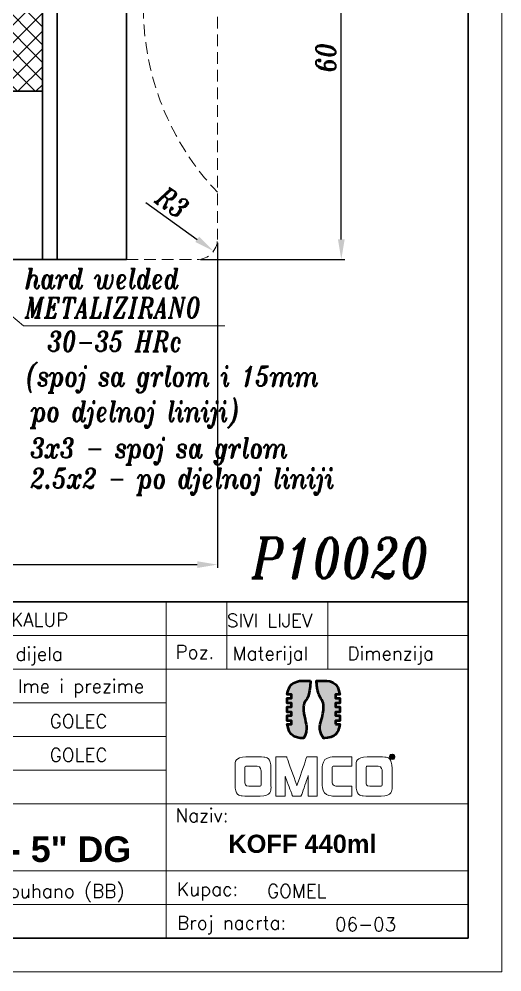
# Model space of a CAD drawing. Extents: x 459 to 1212, y 12 to 613.
# Drawn here: x 807.7 to 879.4, y 12.4 to 154 of the extents above; entities that cross this region are included whole.
import ezdxf

# ---------------------------------------------------------------- set-up
doc = ezdxf.new("R2010")
doc.units = 0
doc.header["$LTSCALE"] = 7
doc.header["$MEASUREMENT"] = 0
doc.linetypes.add('HIDDEN', pattern=[0.375, 0.25, -0.125])
doc.layers.get('0').update_dxf_attribs({"linetype": 'CONTINUOUS', "lineweight": 15})
for name, color, linetype, lineweight in [('2', 2, 'HIDDEN', 15), ('3', 3, 'CONTINUOUS', 30), ('4', 5, 'CONTINUOUS', 50), ('8', 252, 'CONTINUOUS', 15)]:
    doc.layers.add(name, color=color, linetype=linetype, lineweight=lineweight)
doc.styles.add('ITALICT', font='ITALICT.shx', dxfattribs={"width": 0.8, "height": 3})
doc.styles.add('ROMANS', font='romans.shx')
doc.styles.get("Standard").update_dxf_attribs({"font": 'isocp.shx', "height": 3})
doc.dimstyles.get("Standard").update_dxf_attribs({"dimtxt": 3, "dimasz": 3, "dimexe": 0.5, "dimexo": 0.5, "dimgap": 0.8, "dimtad": 1, "dimdsep": 46, "dimtxsty": 'ITALICT', "dimcen": 0.09, "dimazin": 2, "dimtfac": 1, "dimtmove": 0, "dimatfit": 3, "dimfxl": 1, "dimtolj": 1, "dimtzin": 0, "dimarcsym": 0})

# ---------------------------------------------------------------- blocks, each defined once
blk = doc.blocks.new('*D37')
at = {"color": 0, "lineweight": -2, "transparency": 16777216}
for p, q in [((813.85, 178.22), (856.06, 178.22)), ((855.56, 121.22), (855.56, 175.22)), ((834.66, 118.22), (856.06, 118.22))]:
    blk.add_line(p, q, dxfattribs=at)
at = {"color": 0, "transparency": 16777216}
for points in [[(855.06, 175.22), (856.06, 175.22), (855.56, 178.22)], [(855.06, 121.22), (856.06, 121.22), (855.56, 118.22)]]:
    blk.add_solid(points, dxfattribs=at)
at = {"color": 0, "transparency": 16777216, "insert": (853.26, 148.22), "char_height": 3, "attachment_point": 5, "rotation": 90, "style": 'ITALICT'}
blk.add_mtext('\\A1;60', dxfattribs=at)
blk = doc.blocks.new('*D48')
at = {"color": 0, "lineweight": -2, "transparency": 16777216}
for p, q in [((685.16, 120.72), (685.16, 72.39)), ((837.16, 120.72), (837.16, 72.39)), ((688.16, 72.89), (834.16, 72.89))]:
    blk.add_line(p, q, dxfattribs=at)
at = {"color": 0, "transparency": 16777216}
for points in [[(688.16, 73.39), (688.16, 72.39), (685.16, 72.89)], [(834.16, 73.39), (834.16, 72.39), (837.16, 72.89)]]:
    blk.add_solid(points, dxfattribs=at)
at = {"color": 0, "transparency": 16777216, "insert": (761.16, 75.19), "char_height": 3, "attachment_point": 5, "style": 'ITALICT'}
blk.add_mtext('\\A1;%%c152', dxfattribs=at)
blk = doc.blocks.new('*D68')
at = {"color": 0, "lineweight": -2, "transparency": 16777216}
blk.add_line((826.53, 126.71), (834.16, 121.22), dxfattribs=at)
at = {"color": 0, "transparency": 16777216}
blk.add_solid([(834.46, 121.63), (833.87, 120.82), (836.6, 119.47)], dxfattribs=at)
at = {"color": 0, "transparency": 16777216, "insert": (830.47, 126.71), "char_height": 3, "attachment_point": 5, "rotation": 324.2688, "style": 'ITALICT'}
blk.add_mtext('\\A1;R3', dxfattribs=at)

msp = doc.modelspace()

# ---------------------------------------------------------------- hatches: boundary and pattern name
at = {"layer": '4'}
h = msp.add_hatch(color=142, dxfattribs=at)
edge = h.paths.add_edge_path()
edge.add_spline(control_points=[(847.5353, 49.1713), (847.5353, 49.1713), (847.5353, 49.1713), (847.5353, 49.1713), (847.5353, 49.1713), (847.7579, 47.2017), (849.4978, 47.1003), (849.755, 47.1003), (849.755, 47.1003), (849.755, 47.1003), (849.948, 47.1004), (849.948, 47.1004), (849.948, 47.1004), (850.8616, 48.414), (849.9413, 50.3287), (849.9413, 51.6976), (849.9413, 51.6976), (849.9413, 52.7724), (850.8878, 53.0602), (850.9915, 55.6396), (850.9915, 55.6396), (849.8995, 55.6396), (849.8995, 55.6396), (849.8995, 55.6396), (848.0564, 55.6396), (847.6361, 54.2178), (847.5402, 53.5686)], knot_values=[0.8095238, 0.8095238, 0.8095238, 0.8095238, 0.83333333, 0.83333333, 0.83333333, 0.83343333, 0.85714286, 0.85714286, 0.85714286, 0.85724286, 0.9047619, 0.9047619, 0.9047619, 0.9048619, 0.95238095, 0.95238095, 0.95238095, 0.95248095, 1, 1, 1, 1.04761905, 1.04761905, 1.04761905, 1.04771905, 1.0952381, 1.0952381, 1.0952381, 1.0952381], degree=3, periodic=0)
edge.add_spline(control_points=[(847.5402, 53.5686), (847.5402, 53.5686), (848.1651, 53.5686), (848.1651, 53.5686)], knot_values=[0.0952381, 0.0952381, 0.0952381, 0.0952381, 0.14285714, 0.14285714, 0.14285714, 0.14285714], degree=3, periodic=0)
edge.add_spline(control_points=[(848.1651, 53.5686), (848.1651, 53.5686), (848.1651, 53.5686), (848.1651, 53.5686), (848.1651, 53.5686), (848.1651, 53.5686), (848.1651, 53.0457), (848.1651, 53.0457)], knot_values=[0.14285714, 0.14285714, 0.14285714, 0.14285714, 0.16666666, 0.16666666, 0.16666666, 0.16676666, 0.19047619, 0.19047619, 0.19047619, 0.19047619], degree=3, periodic=0)
edge.add_spline(control_points=[(848.1651, 53.0457), (848.1651, 53.0457), (848.1651, 53.0457), (848.1651, 53.0457), (848.1651, 53.0457), (848.1651, 53.0457), (847.5115, 53.0457), (847.5115, 53.0457)], knot_values=[0.19047619, 0.19047619, 0.19047619, 0.19047619, 0.21428571, 0.21428571, 0.21428571, 0.21438571, 0.23809523, 0.23809523, 0.23809523, 0.23809523], degree=3, periodic=0)
edge.add_spline(control_points=[(847.5115, 53.0457), (847.5115, 53.0457), (847.5115, 53.0457), (847.5115, 53.0457), (847.5115, 53.0457), (847.5115, 53.0457), (847.5115, 52.2772), (847.5115, 52.2772)], knot_values=[0.23809523, 0.23809523, 0.23809523, 0.23809523, 0.26190476, 0.26190476, 0.26190476, 0.26200476, 0.28571428, 0.28571428, 0.28571428, 0.28571428], degree=3, periodic=0)
edge.add_spline(control_points=[(847.5115, 52.2772), (847.5115, 52.2772), (847.5115, 52.2772), (847.5115, 52.2772), (847.5115, 52.2772), (847.5115, 52.2772), (848.1651, 52.2772), (848.1651, 52.2772)], knot_values=[0.28571428, 0.28571428, 0.28571428, 0.28571428, 0.30952381, 0.30952381, 0.30952381, 0.30962381, 0.33333333, 0.33333333, 0.33333333, 0.33333333], degree=3, periodic=0)
edge.add_spline(control_points=[(848.1651, 52.2772), (848.1651, 52.2772), (848.1651, 52.2772), (848.1651, 52.2772), (848.1651, 52.2772), (848.1651, 52.2772), (848.1651, 51.7542), (848.1651, 51.7542)], knot_values=[0.33333333, 0.33333333, 0.33333333, 0.33333333, 0.35714286, 0.35714286, 0.35714286, 0.35724286, 0.38095238, 0.38095238, 0.38095238, 0.38095238], degree=3, periodic=0)
edge.add_spline(control_points=[(848.1651, 51.7542), (848.1651, 51.7542), (848.1651, 51.7542), (848.1651, 51.7542), (848.1651, 51.7542), (848.1651, 51.7542), (847.5115, 51.7542), (847.5115, 51.7542)], knot_values=[0.38095238, 0.38095238, 0.38095238, 0.38095238, 0.4047619, 0.4047619, 0.4047619, 0.4048619, 0.42857143, 0.42857143, 0.42857143, 0.42857143], degree=3, periodic=0)
edge.add_spline(control_points=[(847.5115, 51.7542), (847.5115, 51.7542), (847.5115, 51.7542), (847.5115, 51.7542), (847.5115, 51.7542), (847.5115, 51.7542), (847.5115, 50.9857), (847.5115, 50.9857)], knot_values=[0.42857143, 0.42857143, 0.42857143, 0.42857143, 0.45238095, 0.45238095, 0.45238095, 0.45248095, 0.47619047, 0.47619047, 0.47619047, 0.47619047], degree=3, periodic=0)
edge.add_spline(control_points=[(847.5115, 50.9857), (847.5115, 50.9857), (847.5115, 50.9857), (847.5115, 50.9857), (847.5115, 50.9857), (847.5115, 50.9857), (848.1651, 50.9857), (848.1651, 50.9857)], knot_values=[0.47619047, 0.47619047, 0.47619047, 0.47619047, 0.5, 0.5, 0.5, 0.5001, 0.52380952, 0.52380952, 0.52380952, 0.52380952], degree=3, periodic=0)
edge.add_spline(control_points=[(848.1651, 50.9857), (848.1651, 50.9857), (848.1651, 50.9857), (848.1651, 50.9857), (848.1651, 50.9857), (848.1651, 50.9857), (848.1651, 50.4628), (848.1651, 50.4628)], knot_values=[0.52380952, 0.52380952, 0.52380952, 0.52380952, 0.53333333, 0.54285714, 0.55238095, 0.56190476, 0.57142857, 0.57142857, 0.57142857, 0.57142857], degree=3, periodic=0)
edge.add_spline(control_points=[(848.1651, 50.4628), (848.1651, 50.4628), (848.1651, 50.4628), (848.1651, 50.4628), (848.1651, 50.4628), (848.1651, 50.4628), (847.5115, 50.4628), (847.5115, 50.4628)], knot_values=[0.57142857, 0.57142857, 0.57142857, 0.57142857, 0.59523809, 0.59523809, 0.59523809, 0.59533809, 0.61904761, 0.61904761, 0.61904761, 0.61904761], degree=3, periodic=0)
edge.add_spline(control_points=[(847.5115, 50.4628), (847.5115, 50.4628), (847.5115, 50.4628), (847.5115, 50.4628), (847.5115, 50.4628), (847.5115, 50.4628), (847.5115, 49.6942), (847.5115, 49.6942)], knot_values=[0.61904761, 0.61904761, 0.61904761, 0.61904761, 0.64285714, 0.64285714, 0.64285714, 0.64295714, 0.66666666, 0.66666666, 0.66666666, 0.66666666], degree=3, periodic=0)
edge.add_spline(control_points=[(847.5115, 49.6942), (847.5115, 49.6942), (847.5115, 49.6942), (847.5115, 49.6942), (847.5115, 49.6942), (847.5115, 49.6942), (848.1651, 49.6942), (848.1651, 49.6942)], knot_values=[0.66666666, 0.66666666, 0.66666666, 0.66666666, 0.69047619, 0.69047619, 0.69047619, 0.69057619, 0.71428571, 0.71428571, 0.71428571, 0.71428571], degree=3, periodic=0)
edge.add_spline(control_points=[(848.1651, 49.6942), (848.1651, 49.6942), (848.1651, 49.6942), (848.1651, 49.6942), (848.1651, 49.6942), (848.1651, 49.6942), (848.1651, 49.1713), (848.1651, 49.1713)], knot_values=[0.71428571, 0.71428571, 0.71428571, 0.71428571, 0.73809524, 0.73809524, 0.73809524, 0.73819524, 0.76190476, 0.76190476, 0.76190476, 0.76190476], degree=3, periodic=0)
edge.add_spline(control_points=[(848.1651, 49.1713), (848.1651, 49.1713), (848.1651, 49.1713), (848.1651, 49.1713), (848.1651, 49.1713), (848.1651, 49.1713), (847.5353, 49.1713), (847.5353, 49.1713)], knot_values=[0.76190476, 0.76190476, 0.76190476, 0.76190476, 0.78571428, 0.78571428, 0.78571428, 0.78581428, 0.8095238, 0.8095238, 0.8095238, 0.8095238], degree=3, periodic=0)
h = msp.add_hatch(color=253, dxfattribs=at)
edge = h.paths.add_edge_path()
edge.add_spline(control_points=[(854.7028, 50.9857), (854.7028, 50.9857), (854.7028, 50.9857), (854.7028, 50.9857), (854.7028, 50.9857), (854.7028, 50.9857), (855.3565, 50.9857), (855.3565, 50.9857)], knot_values=[0.23809524, 0.23809524, 0.23809524, 0.23809524, 0.26190476, 0.26190476, 0.26190476, 0.26200476, 0.28571428, 0.28571428, 0.28571428, 0.28571428], degree=3, periodic=0)
edge.add_spline(control_points=[(855.3565, 50.9857), (855.3565, 50.9857), (855.3565, 50.9857), (855.3565, 50.9857), (855.3565, 50.9857), (855.3565, 50.9857), (855.3565, 51.7542), (855.3565, 51.7542)], knot_values=[0.28571428, 0.28571428, 0.28571428, 0.28571428, 0.30952381, 0.30952381, 0.30952381, 0.30962381, 0.33333333, 0.33333333, 0.33333333, 0.33333333], degree=3, periodic=0)
edge.add_spline(control_points=[(855.3565, 51.7542), (855.3565, 51.7542), (855.3565, 51.7542), (855.3565, 51.7542), (855.3565, 51.7542), (855.3565, 51.7542), (854.7028, 51.7542), (854.7028, 51.7542)], knot_values=[0.33333333, 0.33333333, 0.33333333, 0.33333333, 0.35714285, 0.35714285, 0.35714285, 0.35724285, 0.38095237, 0.38095237, 0.38095237, 0.38095237], degree=3, periodic=0)
edge.add_spline(control_points=[(854.7028, 51.7542), (854.7028, 51.7542), (854.7028, 51.7542), (854.7028, 51.7542), (854.7028, 51.7542), (854.7028, 51.7542), (854.7028, 52.2772), (854.7028, 52.2772)], knot_values=[0.38095237, 0.38095237, 0.38095237, 0.38095237, 0.4047619, 0.4047619, 0.4047619, 0.4048619, 0.42857143, 0.42857143, 0.42857143, 0.42857143], degree=3, periodic=0)
edge.add_spline(control_points=[(854.7028, 52.2772), (854.7028, 52.2772), (854.7028, 52.2772), (854.7028, 52.2772), (854.7028, 52.2772), (854.7028, 52.2772), (855.3565, 52.2772), (855.3565, 52.2772)], knot_values=[0.42857143, 0.42857143, 0.42857143, 0.42857143, 0.45238095, 0.45238095, 0.45238095, 0.45248095, 0.47619047, 0.47619047, 0.47619047, 0.47619047], degree=3, periodic=0)
edge.add_spline(control_points=[(855.3565, 52.2772), (855.3565, 52.2772), (855.3565, 52.2772), (855.3565, 52.2772), (855.3565, 52.2772), (855.3565, 52.2772), (855.3565, 53.0457), (855.3565, 53.0457)], knot_values=[0.47619047, 0.47619047, 0.47619047, 0.47619047, 0.5, 0.5, 0.5, 0.5001, 0.52380952, 0.52380952, 0.52380952, 0.52380952], degree=3, periodic=0)
edge.add_spline(control_points=[(855.3565, 53.0457), (855.3565, 53.0457), (855.3565, 53.0457), (855.3565, 53.0457), (855.3565, 53.0457), (855.3565, 53.0457), (854.7028, 53.0457), (854.7028, 53.0457)], knot_values=[0.52380952, 0.52380952, 0.52380952, 0.52380952, 0.54761905, 0.54761905, 0.54761905, 0.54771905, 0.57142857, 0.57142857, 0.57142857, 0.57142857], degree=3, periodic=0)
edge.add_spline(control_points=[(854.7028, 53.0457), (854.7028, 53.0457), (854.7028, 53.0457), (854.7028, 53.0457), (854.7028, 53.0457), (854.7028, 53.0457), (854.7028, 53.5686), (854.7028, 53.5686)], knot_values=[0.57142857, 0.57142857, 0.57142857, 0.57142857, 0.59523809, 0.59523809, 0.59523809, 0.59533809, 0.61904761, 0.61904761, 0.61904761, 0.61904761], degree=3, periodic=0)
edge.add_spline(control_points=[(854.7028, 53.5686), (854.7028, 53.5686), (854.7028, 53.5686), (854.7028, 53.5686), (854.7028, 53.5686), (854.7028, 53.5686), (855.3307, 53.5686), (855.3307, 53.5686)], knot_values=[0.61904761, 0.61904761, 0.61904761, 0.61904761, 0.64285714, 0.64285714, 0.64285714, 0.64295714, 0.66666666, 0.66666666, 0.66666666, 0.66666666], degree=3, periodic=0)
edge.add_spline(control_points=[(855.3307, 53.5686), (855.3307, 53.5686), (855.3307, 53.5686), (855.3307, 53.5686), (855.3307, 53.5686), (855.1008, 55.5252), (853.3695, 55.6396), (853.113, 55.6396), (853.113, 55.6396), (853.113, 55.6396), (851.8761, 55.6396), (851.8761, 55.6396)], knot_values=[0.66666666, 0.66666666, 0.66666666, 0.66666666, 0.69047619, 0.69047619, 0.69047619, 0.69057619, 0.71428571, 0.71428571, 0.71428571, 0.71438571, 0.76190476, 0.76190476, 0.76190476, 0.76190476], degree=3, periodic=0)
edge.add_spline(control_points=[(851.8761, 55.6396), (851.8761, 55.6396), (851.8761, 55.6396), (851.8761, 55.6396), (851.8761, 55.6396), (851.9799, 53.0602), (852.9268, 52.7724), (852.9268, 51.6976), (852.9268, 51.6976), (852.9268, 50.3287), (852.0064, 48.414), (852.92, 47.1003), (852.92, 47.1003), (852.92, 47.1003), (852.9827, 47.1004), (852.9827, 47.1004), (852.9827, 47.1004), (854.8258, 47.1004), (855.2375, 48.522), (855.3296, 49.1713)], knot_values=[0.76190476, 0.76190476, 0.76190476, 0.76190476, 0.78571429, 0.78571429, 0.78571429, 0.78581429, 0.80952381, 0.80952381, 0.80952381, 0.80962381, 0.85714286, 0.85714286, 0.85714286, 0.85724286, 0.9047619, 0.9047619, 0.9047619, 0.9048619, 0.95238095, 0.95238095, 0.95238095, 0.95238095], degree=3, periodic=0)
edge.add_spline(control_points=[(855.3296, 49.1713), (855.3296, 49.1713), (854.7028, 49.1713), (854.7028, 49.1713), (854.7028, 49.1713), (854.7028, 49.6942), (854.7028, 49.6942)], knot_values=[0.95238095, 0.95238095, 0.95238095, 0.95238095, 1, 1, 1, 1.04761905, 1.04761905, 1.04761905, 1.04761905], degree=3, periodic=0)
edge.add_spline(control_points=[(854.7028, 49.6942), (854.7028, 49.6942), (854.7028, 49.6942), (854.7028, 49.6942), (854.7028, 49.6942), (854.7028, 49.6942), (855.3565, 49.6942), (855.3565, 49.6942)], knot_values=[0.04761905, 0.04761905, 0.04761905, 0.04761905, 0.07142857, 0.07142857, 0.07142857, 0.07152857, 0.09523809, 0.09523809, 0.09523809, 0.09523809], degree=3, periodic=0)
edge.add_spline(control_points=[(855.3565, 49.6942), (855.3565, 49.6942), (855.3565, 49.6942), (855.3565, 49.6942), (855.3565, 49.6942), (855.3565, 49.6942), (855.3565, 50.4628), (855.3565, 50.4628)], knot_values=[0.09523809, 0.09523809, 0.09523809, 0.09523809, 0.11904762, 0.11904762, 0.11904762, 0.11914762, 0.14285714, 0.14285714, 0.14285714, 0.14285714], degree=3, periodic=0)
edge.add_spline(control_points=[(855.3565, 50.4628), (855.3565, 50.4628), (855.3565, 50.4628), (855.3565, 50.4628), (855.3565, 50.4628), (855.3565, 50.4628), (854.7028, 50.4628), (854.7028, 50.4628)], knot_values=[0.14285714, 0.14285714, 0.14285714, 0.14285714, 0.16666666, 0.16666666, 0.16666666, 0.16676666, 0.19047619, 0.19047619, 0.19047619, 0.19047619], degree=3, periodic=0)
edge.add_spline(control_points=[(854.7028, 50.4628), (854.7028, 50.4628), (854.7028, 50.4628), (854.7028, 50.4628), (854.7028, 50.4628), (854.7028, 50.4628), (854.7028, 50.9857), (854.7028, 50.9857)], knot_values=[0.19047619, 0.19047619, 0.19047619, 0.19047619, 0.21428571, 0.21428571, 0.21428571, 0.21438571, 0.23809524, 0.23809524, 0.23809524, 0.23809524], degree=3, periodic=0)
at = {"layer": '8'}
h = msp.add_hatch(dxfattribs=at)
h.set_pattern_fill('ANSI37', color=256, scale=15)
h.set_pattern_definition([(45, (-953.198, 0), (-1.3258252, 1.3258252), []), (135, (-953.198, 0), (-1.3258252, -1.3258252), [])])
h.paths.add_polyline_path([(731.7655, 204.4484), (731.1655, 246.1484, 0.01327085), (730.7991, 255.0952), (711.1642, 269.0648), (711.1642, 196.6787), (731.9859, 196.6787, -0.00698685)])
h.paths.add_polyline_path([(732.435, 188.7527, -0.00713602), (731.9859, 196.6787), (711.1642, 196.6787), (711.1642, 192.9876), (722.2071, 188.7527)])
h.paths.add_polyline_path([(732.7544, 184.6787, -0.00002719), (732.7518, 184.7089), (722.2071, 188.7527), (711.1642, 188.7527), (711.1642, 184.6787)])
h.paths.add_polyline_path([(733.5487, 176.7527, -0.00716028), (732.7544, 184.6787), (711.1642, 184.6787), (711.1642, 181.1079), (711.1642, 176.7527)])
h.paths.add_polyline_path([(725.4562, 143.221, 0.43585104), (735.4294, 153.9534), (734.1965, 170.7422, 0.0125848), (733.86, 174.1481, -0.00235781), (733.5487, 176.7527), (711.1642, 176.7527), (711.1642, 143.221)])
h.paths.add_polyline_path([(811.1642, 176.7527), (788.7797, 176.7527, -0.00235781), (788.4685, 174.1481, 0.0125848), (788.132, 170.7422), (786.8991, 153.9534, 0.43585104), (796.8722, 143.221), (811.1642, 143.221)])
h.paths.add_polyline_path([(811.1642, 181.1079), (811.1642, 184.6787), (789.5741, 184.6787, -0.00716028), (788.7797, 176.7527), (811.1642, 176.7527)])
h.paths.add_polyline_path([(811.1642, 188.7527), (789.8934, 188.7527, -0.00367315), (789.5741, 184.6787), (811.1642, 184.6787)])
h.paths.add_polyline_path([(811.1642, 196.6787), (790.3426, 196.6787, -0.00713602), (789.8934, 188.7527), (811.1642, 188.7527)])
h.paths.add_polyline_path([(811.1642, 196.6787), (811.1642, 236.0602), (811.1642, 266.9342), (811.1642, 306.821), (804.0709, 306.821, 0.3501258), (794.3199, 299.0389, 0.03546972), (792.5642, 274.321, -0.02316905), (791.8693, 259.3316, 0.01957053), (791.163, 246.1484), (790.563, 204.4484, -0.00698685), (790.3426, 196.6787)])
h.paths.add_polyline_path([(711.1642, 192.9876), (711.1642, 188.7527), (722.2071, 188.7527)])
h.paths.add_polyline_path([(722.2071, 188.7527), (732.7518, 184.7089, -0.00364596), (732.435, 188.7527)])
h.paths.add_polyline_path([(730.4592, 259.3316, -0.02316905), (729.7642, 274.321, 0.03546972), (728.0086, 299.0389, 0.3501258), (718.2576, 306.821), (711.1642, 306.821), (711.1642, 269.0648), (730.7991, 255.0952, 0.00629804)])
h.paths.add_polyline_path([(719.0862, 237.5155), (719.0862, 247.244), (723.5862, 247.244), (723.5862, 237.5155)], flags=24)
h.paths.add_polyline_path([(726.5098, 160.2597), (732.0577, 153.5581), (727.4359, 149.732), (721.888, 156.4335)], flags=24)
h.paths.add_polyline_path([(799.7179, 237.5155), (799.7179, 247.244), (804.2179, 247.244), (804.2179, 237.5155)], flags=24)
h.paths.add_polyline_path([(711.1723, 297.4921), (717.5638, 303.3945), (721.6344, 298.9866), (715.2429, 293.0842)], flags=24)

# ---------------------------------------------------------------- linework, layer by layer
for p, q in [((879.4079, 612.9628), (879.4079, 12.3608)), ((808.3573, 108.3802), (775.6465, 135.621)), ((838.2723, 108.3802), (808.3573, 108.3802)), ((829.5661, 67.3608), (829.5661, 17.3608)), ((838.5661, 67.3608), (838.5661, 57.3608)), ((853.5661, 67.3608), (853.5661, 57.3608)), ((660.7242, 62.3608), (874.4079, 62.3608)), ((874.4079, 57.3608), (660.7242, 57.3608)), ((660.7242, 52.3608), (829.5661, 52.3608)), ((660.7242, 47.3608), (829.5661, 47.3608)), ((660.7242, 42.3608), (829.5661, 42.3608)), ((660.7242, 37.3608), (874.4079, 37.3608)), ((660.7242, 27.3608), (874.4079, 27.3608)), ((660.7242, 22.3608), (874.4079, 22.3608)), ((459.4079, 12.3608), (879.4079, 12.3608))]:
    msp.add_line(p, q)
for points, knots in [([(843.5008, 38.5001), (843.5008, 38.5001), (841.3031, 38.5001), (841.3031, 38.5001), (841.3031, 38.5001), (841.1159, 38.5001), (839.7756, 38.5787), (839.7756, 40.205), (839.7756, 40.205), (839.7756, 40.205), (839.7756, 42.6884), (839.7756, 42.6884), (839.7756, 42.6884), (839.7756, 42.6884), (839.7756, 44.3144), (841.4016, 44.3144), (841.4016, 44.3144), (841.4016, 44.3144), (843.5894, 44.3144), (843.5894, 44.3144), (843.5894, 44.3144), (843.7767, 44.3144), (845.117, 44.2257), (845.117, 42.5996), (845.117, 42.5996), (845.117, 42.5996), (845.117, 40.1262), (845.117, 40.1262), (845.117, 40.1262), (845.117, 40.1262), (845.1268, 38.5001), (843.5008, 38.5001)], [0, 0, 0, 0, 0.125, 0.125, 0.125, 0.1875, 0.25, 0.25, 0.25, 0.3125, 0.375, 0.375, 0.375, 0.4375, 0.5, 0.5, 0.5, 0.5625, 0.625, 0.625, 0.625, 0.6875, 0.75, 0.75, 0.75, 0.8125, 0.875, 0.875, 0.875, 0.9375, 1, 1, 1, 1]), ([(850.6553, 38.5001), (850.6553, 38.5001), (850.6553, 41.5452), (850.6553, 41.5452), (850.6553, 41.5452), (850.6553, 41.5452), (849.5911, 38.5001), (849.5911, 38.5001), (849.5911, 38.5001), (849.5911, 38.5001), (848.3099, 38.5001), (848.3099, 38.5001), (848.3099, 38.5001), (848.3099, 38.5001), (847.226, 41.4074), (847.226, 41.4074), (847.226, 41.4074), (847.226, 41.4074), (847.226, 38.5001), (847.226, 38.5001), (847.226, 38.5001), (847.226, 38.5001), (845.856, 38.5001), (845.856, 38.5001), (845.856, 38.5001), (845.856, 38.5001), (845.856, 44.3144), (845.856, 44.3144), (845.856, 44.3144), (845.856, 44.3144), (847.4426, 44.3144), (847.4426, 44.3144), (847.4426, 44.3144), (847.4426, 44.3144), (848.97, 40.0275), (848.97, 40.0275), (848.97, 40.0275), (848.97, 40.0275), (850.4287, 44.3144), (850.4287, 44.3144), (850.4287, 44.3144), (850.4287, 44.3144), (851.9859, 44.3144), (851.9859, 44.3144), (851.9859, 44.3144), (851.9859, 44.3144), (851.9859, 38.5001), (851.9859, 38.5001), (851.9859, 38.5001), (851.9859, 38.5001), (850.6553, 38.5001), (850.6553, 38.5001)], [0, 0, 0, 0, 0.07692308, 0.07692308, 0.07692308, 0.11538462, 0.15384615, 0.15384615, 0.15384615, 0.19230769, 0.23076923, 0.23076923, 0.23076923, 0.26923077, 0.30769231, 0.30769231, 0.30769231, 0.34615385, 0.38461538, 0.38461538, 0.38461538, 0.42307692, 0.46153846, 0.46153846, 0.46153846, 0.5, 0.53846154, 0.53846154, 0.53846154, 0.57692308, 0.61538462, 0.61538462, 0.61538462, 0.65384615, 0.69230769, 0.69230769, 0.69230769, 0.73076923, 0.76923077, 0.76923077, 0.76923077, 0.80769231, 0.84615385, 0.84615385, 0.84615385, 0.88461538, 0.92307692, 0.92307692, 0.92307692, 0.96153846, 1, 1, 1, 1]), ([(857.1106, 39.9781), (857.1106, 39.9781), (854.7746, 39.9781), (854.7746, 39.9781), (854.7746, 39.9781), (854.203, 39.9781), (854.203, 40.6386), (854.203, 40.6386), (854.203, 40.6386), (854.203, 40.6386), (854.203, 42.7376), (854.203, 42.7376), (854.203, 42.7376), (854.203, 42.9248), (854.3903, 42.9347), (854.3903, 42.9347), (854.3903, 42.9347), (854.3903, 42.9347), (857.1106, 42.9347), (857.1106, 42.9347), (857.1106, 42.9347), (857.1106, 42.9347), (857.1106, 44.3144), (857.1106, 44.3144), (857.1106, 44.3144), (857.1106, 44.3144), (854.3511, 44.3144), (854.3511, 44.3144), (854.3511, 44.3144), (852.725, 44.3144), (852.725, 42.6884), (852.725, 42.6884), (852.725, 42.6884), (852.725, 42.6884), (852.725, 40.205), (852.725, 40.205), (852.725, 40.205), (852.725, 38.5787), (854.0652, 38.5001), (854.2523, 38.5001), (854.2523, 38.5001), (854.2523, 38.5001), (857.1106, 38.5001), (857.1106, 38.5001), (857.1106, 38.5001), (857.1106, 38.5001), (857.1106, 39.9781), (857.1106, 39.9781)], [0, 0, 0, 0, 0.08333333, 0.08333333, 0.08333333, 0.125, 0.16666667, 0.16666667, 0.16666667, 0.20833333, 0.25, 0.25, 0.25, 0.29166667, 0.33333333, 0.33333333, 0.33333333, 0.375, 0.41666667, 0.41666667, 0.41666667, 0.45833333, 0.5, 0.5, 0.5, 0.54166667, 0.58333333, 0.58333333, 0.58333333, 0.625, 0.66666667, 0.66666667, 0.66666667, 0.70833333, 0.75, 0.75, 0.75, 0.79166667, 0.83333333, 0.83333333, 0.83333333, 0.875, 0.91666667, 0.91666667, 0.91666667, 0.95833333, 1, 1, 1, 1]), ([(861.476, 38.5001), (861.476, 38.5001), (859.2784, 38.5001), (859.2784, 38.5001), (859.2784, 38.5001), (859.0912, 38.5001), (857.7511, 38.5787), (857.7511, 40.205), (857.7511, 40.205), (857.7511, 40.205), (857.7511, 42.6884), (857.7511, 42.6884), (857.7511, 42.6884), (857.7511, 42.6884), (857.7511, 44.3144), (859.377, 44.3144), (859.377, 44.3144), (859.377, 44.3144), (861.5648, 44.3144), (861.5648, 44.3144), (861.5648, 44.3144), (861.752, 44.3144), (863.0923, 44.2257), (863.0923, 42.5996), (863.0923, 42.5996), (863.0923, 42.5996), (863.0923, 40.1262), (863.0923, 40.1262), (863.0923, 40.1262), (863.0923, 40.1262), (863.102, 38.5001), (861.476, 38.5001)], [0, 0, 0, 0, 0.125, 0.125, 0.125, 0.1875, 0.25, 0.25, 0.25, 0.3125, 0.375, 0.375, 0.375, 0.4375, 0.5, 0.5, 0.5, 0.5625, 0.625, 0.625, 0.625, 0.6875, 0.75, 0.75, 0.75, 0.8125, 0.875, 0.875, 0.875, 0.9375, 1, 1, 1, 1]), ([(863.1155, 43.9454), (862.899, 43.9454), (862.7233, 44.1213), (862.7233, 44.3376), (862.7233, 44.3376), (862.7233, 44.5541), (862.899, 44.7299), (863.1155, 44.7299), (863.1155, 44.7299), (863.3319, 44.7299), (863.5077, 44.5541), (863.5077, 44.3376), (863.5077, 44.3376), (863.5077, 44.1213), (863.3319, 43.9454), (863.1155, 43.9454)], [0, 0, 0, 0, 0.25, 0.25, 0.25, 0.375, 0.5, 0.5, 0.5, 0.625, 0.75, 0.75, 0.75, 0.875, 1, 1, 1, 1]), ([(863.1155, 44.6435), (862.9478, 44.6435), (862.8098, 44.5054), (862.8098, 44.3376), (862.8098, 44.3376), (862.8098, 44.17), (862.9478, 44.0321), (863.1155, 44.0321), (863.1155, 44.0321), (863.2833, 44.0321), (863.4213, 44.17), (863.4213, 44.3376), (863.4213, 44.3376), (863.4213, 44.5054), (863.2833, 44.6435), (863.1155, 44.6435)], [0, 0, 0, 0, 0.25, 0.25, 0.25, 0.375, 0.5, 0.5, 0.5, 0.625, 0.75, 0.75, 0.75, 0.875, 1, 1, 1, 1]), ([(863.2047, 44.2701), (863.2047, 44.2701), (863.286, 44.1458), (863.286, 44.1458), (863.286, 44.1458), (863.286, 44.1458), (863.1777, 44.1458), (863.1777, 44.1458), (863.1777, 44.1458), (863.1777, 44.1458), (863.1101, 44.2566), (863.1101, 44.2566), (863.1101, 44.2566), (863.1101, 44.2566), (863.0667, 44.2566), (863.0667, 44.2566), (863.0667, 44.2566), (863.0667, 44.2566), (863.0667, 44.1458), (863.0667, 44.1458), (863.0667, 44.1458), (863.0667, 44.1458), (862.9694, 44.1458), (862.9694, 44.1458), (862.9694, 44.1458), (862.9694, 44.1458), (862.9694, 44.5433), (862.9694, 44.5433), (862.9694, 44.5433), (862.9694, 44.5433), (863.1425, 44.5433), (863.1425, 44.5433), (863.1425, 44.5433), (863.175, 44.5433), (863.2941, 44.5433), (863.2941, 44.4), (863.2941, 44.4), (863.2941, 44.3244), (863.2482, 44.2866), (863.2047, 44.2701)], [0, 0, 0, 0, 0.1, 0.1, 0.1, 0.15, 0.2, 0.2, 0.2, 0.25, 0.3, 0.3, 0.3, 0.35, 0.4, 0.4, 0.4, 0.45, 0.5, 0.5, 0.5, 0.55, 0.6, 0.6, 0.6, 0.65, 0.7, 0.7, 0.7, 0.75, 0.8, 0.8, 0.8, 0.85, 0.9, 0.9, 0.9, 0.95, 1, 1, 1, 1]), ([(863.1182, 44.4595), (863.1182, 44.4595), (863.0667, 44.4595), (863.0667, 44.4595), (863.0667, 44.4595), (863.0667, 44.4595), (863.0667, 44.3352), (863.0667, 44.3352), (863.0667, 44.3352), (863.0667, 44.3352), (863.1182, 44.3352), (863.1182, 44.3352), (863.1182, 44.3352), (863.1696, 44.3352), (863.1911, 44.3541), (863.1911, 44.4), (863.1911, 44.4), (863.1911, 44.446), (863.1696, 44.4595), (863.1182, 44.4595)], [0, 0, 0, 0, 0.2, 0.2, 0.2, 0.3, 0.4, 0.4, 0.4, 0.5, 0.6, 0.6, 0.6, 0.7, 0.8, 0.8, 0.8, 0.9, 1, 1, 1, 1]), ([(843.6387, 42.2647), (843.6387, 42.2647), (843.6387, 42.9347), (843.0671, 42.9347), (843.0671, 42.9347), (843.0671, 42.9347), (841.4411, 42.9347), (841.4411, 42.9347), (841.4411, 42.9347), (841.4411, 42.9347), (841.2539, 42.9248), (841.2539, 42.7376), (841.2539, 42.7376), (841.2539, 42.7376), (841.2539, 40.6386), (841.2539, 40.6386), (841.2539, 40.6386), (841.2539, 40.6386), (841.2539, 39.9781), (841.8255, 39.9781), (841.8255, 39.9781), (841.8255, 39.9781), (843.4515, 39.9781), (843.4515, 39.9781), (843.4515, 39.9781), (843.4515, 39.9781), (843.6387, 39.9781), (843.6387, 40.1655), (843.6387, 40.1655), (843.6387, 40.1655), (843.6387, 42.2647), (843.6387, 42.2647)], [0, 0, 0, 0, 0.125, 0.125, 0.125, 0.1875, 0.25, 0.25, 0.25, 0.3125, 0.375, 0.375, 0.375, 0.4375, 0.5, 0.5, 0.5, 0.5625, 0.625, 0.625, 0.625, 0.6875, 0.75, 0.75, 0.75, 0.8125, 0.875, 0.875, 0.875, 0.9375, 1, 1, 1, 1]), ([(861.614, 42.2647), (861.614, 42.2647), (861.614, 42.9347), (861.0423, 42.9347), (861.0423, 42.9347), (861.0423, 42.9347), (859.4165, 42.9347), (859.4165, 42.9347), (859.4165, 42.9347), (859.4165, 42.9347), (859.229, 42.9248), (859.229, 42.7376), (859.229, 42.7376), (859.229, 42.7376), (859.229, 40.6386), (859.229, 40.6386), (859.229, 40.6386), (859.229, 40.6386), (859.229, 39.9781), (859.8008, 39.9781), (859.8008, 39.9781), (859.8008, 39.9781), (861.4268, 39.9781), (861.4268, 39.9781), (861.4268, 39.9781), (861.4268, 39.9781), (861.614, 39.9781), (861.614, 40.1655), (861.614, 40.1655), (861.614, 40.1655), (861.614, 42.2647), (861.614, 42.2647)], [0, 0, 0, 0, 0.125, 0.125, 0.125, 0.1875, 0.25, 0.25, 0.25, 0.3125, 0.375, 0.375, 0.375, 0.4375, 0.5, 0.5, 0.5, 0.5625, 0.625, 0.625, 0.625, 0.6875, 0.75, 0.75, 0.75, 0.8125, 0.875, 0.875, 0.875, 0.9375, 1, 1, 1, 1])]:
    msp.add_open_spline(points, degree=3, knots=knots)
at = {"layer": '2'}
for p, q in [((837.1642, 256.671), (837.1642, 121.221)), ((823.6642, 118.221), (834.1642, 118.221))]:
    msp.add_line(p, q, dxfattribs=at)
for centre, radius, start, end in [((866.1642, 155.771), 40, 180, 223.531152), ((834.1642, 121.221), 3, 270, 0)]:
    msp.add_arc(centre, radius, start, end, dxfattribs=at)
at = {"layer": '3'}
for p, q in [((874.4079, 607.9628), (874.4079, 17.3608)), ((811.1642, 326.821), (811.1642, 118.221)), ((823.6642, 326.821), (823.6642, 118.221)), ((813.3481, 178.221), (813.3481, 118.221)), ((777.0867, 143.221), (811.1642, 143.221)), ((761.1642, 118.221), (823.6642, 118.221)), ((660.7242, 67.3608), (874.4079, 67.3608)), ((874.4079, 67.3608), (874.4079, 17.3608)), ((479.4079, 17.3608), (874.4079, 17.3608)), ((660.7242, 17.3608), (874.4079, 17.3608))]:
    msp.add_line(p, q, dxfattribs=at)
at = {"layer": '4', "color": 142}
msp.add_open_spline([(850.9915, 55.6396), (850.9915, 55.6396), (849.8995, 55.6396), (849.8995, 55.6396), (849.8995, 55.6396), (848.0564, 55.6396), (847.6361, 54.2178), (847.5402, 53.5686), (847.5402, 53.5686), (847.5402, 53.5686), (848.1651, 53.5686), (848.1651, 53.5686), (848.1651, 53.5686), (848.1651, 53.5686), (848.1651, 53.0457), (848.1651, 53.0457), (848.1651, 53.0457), (848.1651, 53.0457), (847.5115, 53.0457), (847.5115, 53.0457), (847.5115, 53.0457), (847.5115, 53.0457), (847.5115, 52.2772), (847.5115, 52.2772), (847.5115, 52.2772), (847.5115, 52.2772), (848.1651, 52.2772), (848.1651, 52.2772), (848.1651, 52.2772), (848.1651, 52.2772), (848.1651, 51.7542), (848.1651, 51.7542), (848.1651, 51.7542), (848.1651, 51.7542), (847.5115, 51.7542), (847.5115, 51.7542), (847.5115, 51.7542), (847.5115, 51.7542), (847.5115, 50.9857), (847.5115, 50.9857), (847.5115, 50.9857), (847.5115, 50.9857), (848.1651, 50.9857), (848.1651, 50.9857), (848.1651, 50.9857), (848.1651, 50.9857), (848.1651, 50.4628), (848.1651, 50.4628), (848.1651, 50.4628), (848.1651, 50.4628), (847.5115, 50.4628), (847.5115, 50.4628), (847.5115, 50.4628), (847.5115, 50.4628), (847.5115, 49.6942), (847.5115, 49.6942), (847.5115, 49.6942), (847.5115, 49.6942), (848.1651, 49.6942), (848.1651, 49.6942), (848.1651, 49.6942), (848.1651, 49.6942), (848.1651, 49.1713), (848.1651, 49.1713), (848.1651, 49.1713), (848.1651, 49.1713), (847.5353, 49.1713), (847.5353, 49.1713), (847.5353, 49.1713), (847.7579, 47.2017), (849.4978, 47.1003), (849.755, 47.1003), (849.755, 47.1003), (849.755, 47.1003), (849.948, 47.1004), (849.948, 47.1004), (849.948, 47.1004), (850.8616, 48.414), (849.9413, 50.3287), (849.9413, 51.6976), (849.9413, 51.6976), (849.9413, 52.7724), (850.8878, 53.0602), (850.9915, 55.6396)], degree=3, knots=[0, 0, 0, 0, 0.04761905, 0.04761905, 0.04761905, 0.07142857, 0.0952381, 0.0952381, 0.0952381, 0.11904762, 0.14285714, 0.14285714, 0.14285714, 0.16666667, 0.19047619, 0.19047619, 0.19047619, 0.21428571, 0.23809524, 0.23809524, 0.23809524, 0.26190476, 0.28571429, 0.28571429, 0.28571429, 0.30952381, 0.33333333, 0.33333333, 0.33333333, 0.35714286, 0.38095238, 0.38095238, 0.38095238, 0.4047619, 0.42857143, 0.42857143, 0.42857143, 0.45238095, 0.47619048, 0.47619048, 0.47619048, 0.5, 0.52380952, 0.52380952, 0.52380952, 0.54761905, 0.57142857, 0.57142857, 0.57142857, 0.5952381, 0.61904762, 0.61904762, 0.61904762, 0.64285714, 0.66666667, 0.66666667, 0.66666667, 0.69047619, 0.71428571, 0.71428571, 0.71428571, 0.73809524, 0.76190476, 0.76190476, 0.76190476, 0.78571429, 0.80952381, 0.80952381, 0.80952381, 0.83333333, 0.85714286, 0.85714286, 0.85714286, 0.88095238, 0.9047619, 0.9047619, 0.9047619, 0.92857143, 0.95238095, 0.95238095, 0.95238095, 0.97619048, 1, 1, 1, 1], dxfattribs=at)
at = {"layer": '4', "color": 253}
msp.add_open_spline([(854.7028, 49.1713), (854.7028, 49.1713), (854.7028, 49.6942), (854.7028, 49.6942), (854.7028, 49.6942), (854.7028, 49.6942), (855.3565, 49.6942), (855.3565, 49.6942), (855.3565, 49.6942), (855.3565, 49.6942), (855.3565, 50.4628), (855.3565, 50.4628), (855.3565, 50.4628), (855.3565, 50.4628), (854.7028, 50.4628), (854.7028, 50.4628), (854.7028, 50.4628), (854.7028, 50.4628), (854.7028, 50.9857), (854.7028, 50.9857), (854.7028, 50.9857), (854.7028, 50.9857), (855.3565, 50.9857), (855.3565, 50.9857), (855.3565, 50.9857), (855.3565, 50.9857), (855.3565, 51.7542), (855.3565, 51.7542), (855.3565, 51.7542), (855.3565, 51.7542), (854.7028, 51.7542), (854.7028, 51.7542), (854.7028, 51.7542), (854.7028, 51.7542), (854.7028, 52.2772), (854.7028, 52.2772), (854.7028, 52.2772), (854.7028, 52.2772), (855.3565, 52.2772), (855.3565, 52.2772), (855.3565, 52.2772), (855.3565, 52.2772), (855.3565, 53.0457), (855.3565, 53.0457), (855.3565, 53.0457), (855.3565, 53.0457), (854.7028, 53.0457), (854.7028, 53.0457), (854.7028, 53.0457), (854.7028, 53.0457), (854.7028, 53.5686), (854.7028, 53.5686), (854.7028, 53.5686), (854.7028, 53.5686), (855.3307, 53.5686), (855.3307, 53.5686), (855.3307, 53.5686), (855.1008, 55.5252), (853.3695, 55.6396), (853.113, 55.6396), (853.113, 55.6396), (853.113, 55.6396), (851.8761, 55.6396), (851.8761, 55.6396), (851.8761, 55.6396), (851.9799, 53.0602), (852.9268, 52.7724), (852.9268, 51.6976), (852.9268, 51.6976), (852.9268, 50.3287), (852.0064, 48.414), (852.92, 47.1003), (852.92, 47.1003), (852.92, 47.1003), (852.9827, 47.1004), (852.9827, 47.1004), (852.9827, 47.1004), (854.8258, 47.1004), (855.2375, 48.522), (855.3296, 49.1713), (855.3296, 49.1713), (855.3296, 49.1713), (854.7028, 49.1713), (854.7028, 49.1713)], degree=3, knots=[0, 0, 0, 0, 0.04761905, 0.04761905, 0.04761905, 0.07142857, 0.0952381, 0.0952381, 0.0952381, 0.11904762, 0.14285714, 0.14285714, 0.14285714, 0.16666667, 0.19047619, 0.19047619, 0.19047619, 0.21428571, 0.23809524, 0.23809524, 0.23809524, 0.26190476, 0.28571429, 0.28571429, 0.28571429, 0.30952381, 0.33333333, 0.33333333, 0.33333333, 0.35714286, 0.38095238, 0.38095238, 0.38095238, 0.4047619, 0.42857143, 0.42857143, 0.42857143, 0.45238095, 0.47619048, 0.47619048, 0.47619048, 0.5, 0.52380952, 0.52380952, 0.52380952, 0.54761905, 0.57142857, 0.57142857, 0.57142857, 0.5952381, 0.61904762, 0.61904762, 0.61904762, 0.64285714, 0.66666667, 0.66666667, 0.66666667, 0.69047619, 0.71428571, 0.71428571, 0.71428571, 0.73809524, 0.76190476, 0.76190476, 0.76190476, 0.78571429, 0.80952381, 0.80952381, 0.80952381, 0.83333333, 0.85714286, 0.85714286, 0.85714286, 0.88095238, 0.9047619, 0.9047619, 0.9047619, 0.92857143, 0.95238095, 0.95238095, 0.95238095, 0.97619048, 1, 1, 1, 1], dxfattribs=at)

# ---------------------------------------------------------------- texts
at = {"style": 'ITALICT', "width": 0.8}
for s, height, p in [('METALIZIRANO', 3, (808.5809, 109.5796)), ('30-35 HRc', 3, (811.9418, 104.5712)), ('(spoj sa grlom i 15mm', 3, (808.7384, 99.3986)), ('po djelnoj liniji)', 3, (809.4709, 94.1671)), ('3x3 - spoj sa grlom', 3, (809.3876, 88.7338)), ('2.5x2 - po djelnoj liniji', 3, (809.3876, 84.2264)), ('P10020', 6, (842.253, 70.8669))]:
    msp.add_text(s, height=height, dxfattribs=at).set_placement(p)
at = {"style": 'ROMANS'}
for s, p in [('PREDKALUP', (799.4918, 63.7009)), ('SIVI LIJEV', (838.5704, 63.5764)), ('Poz.', (830.9449, 58.9111)), ('Naziv dijela', (798.7784, 58.6145)), ('Materijal', (839.4208, 58.6893)), ('Dimenzija', (856.4605, 58.6939)), ('Ime i prezime', (807.5112, 53.8195)), ('GOLEC', (812.2678, 48.6153)), ('GOLEC', (812.2678, 43.6153)), ('Naziv:', (830.92, 34.6327)), ('puhano - puhano (BB)', (791.468, 23.3964)), ('Kupac:', (831.1621, 23.6652)), ('GOMEL', (844.5292, 23.3964)), ('Broj nacrta:', (831.1751, 18.6622)), ('06-03', (854.6182, 18.4308))]:
    msp.add_text(s, height=2, dxfattribs=at).set_placement(p)
at = {"attachment_point": 1}
for s, insert, char_height, width in [('{\\fArial|b1|i0|c238|p34;KOFF 440ml}', (838.7792, 32.7563), 2.7, 44.787669), ('{\\fArial|b1|i0|c238|p34;HEYE -IS- 5" DG}', (783.4938, 32.501), 3.8, 41.554304)]:
    msp.add_mtext(s, dxfattribs=dict(at, insert=insert, char_height=char_height, width=width))
at = {"layer": '8', "style": 'ITALICT', "width": 0.8}
msp.add_text('hard welded', height=3, dxfattribs=at).set_placement((808.5809, 113.8956))

# ---------------------------------------------------------------- dimensions: what is measured, and where the dimension line sits
dim = msp.add_linear_dim(base=(855.56, 178.221), p1=(834.1642, 118.221), p2=(813.3481, 178.221), angle=90, dimstyle='Standard')
dim.commit()
dim.dimension.update_dxf_attribs({"geometry": '*D37', "text_midpoint": (853.26, 148.221)})
dim = msp.add_radius_dim(center=(834.1642, 121.221), mpoint=(836.5995, 119.4691), dimstyle='Standard', override={"dimtmove": 1})
dim.commit()
dim.dimension.update_dxf_attribs({"geometry": '*D68', "text_midpoint": (829.1313, 124.8417), "dimtype": 164})
dim = msp.add_linear_dim(base=(837.1642, 72.8925), p1=(685.1642, 121.221), p2=(837.1642, 121.221), text='%%c<>', dimstyle='Standard', override={"dimtmove": 0})
dim.commit()
dim.dimension.update_dxf_attribs({"geometry": '*D48', "text_midpoint": (761.1642, 72.8925), "dimtype": 160})

doc.saveas('drawing.dxf')
